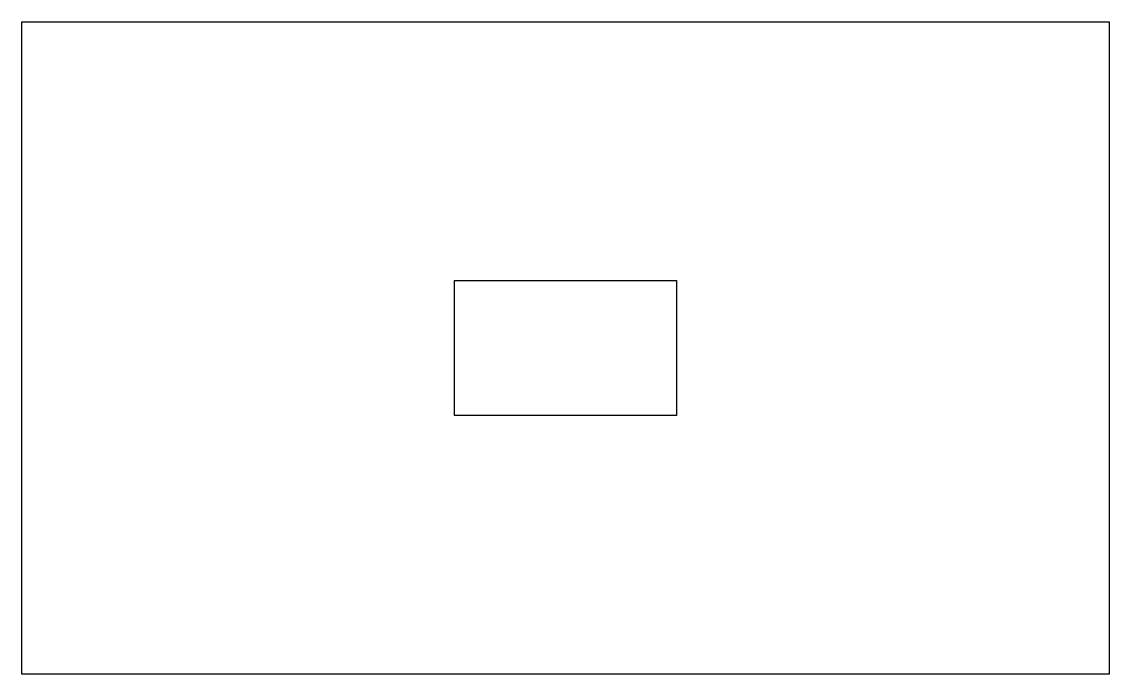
# Model space of a CAD drawing. Header units: millimetres. Extents: x -25 to 25, y -15 to 15.
import ezdxf

# ---------------------------------------------------------------- set-up
doc = ezdxf.new("R2010")
doc.units = ezdxf.units.MM
doc.layers.get('0').update_dxf_attribs({"linetype": 'CONTINUOUS'})

msp = doc.modelspace()

# ---------------------------------------------------------------- linework, layer by layer
for points in [[(-25, 15), (25, 15), (25, -15), (-25, -15)], [(-5.1, 3.1), (5.1, 3.1), (5.1, -3.1), (-5.1, -3.1)]]:
    msp.add_lwpolyline(points, close=True)

doc.saveas('drawing.dxf')
